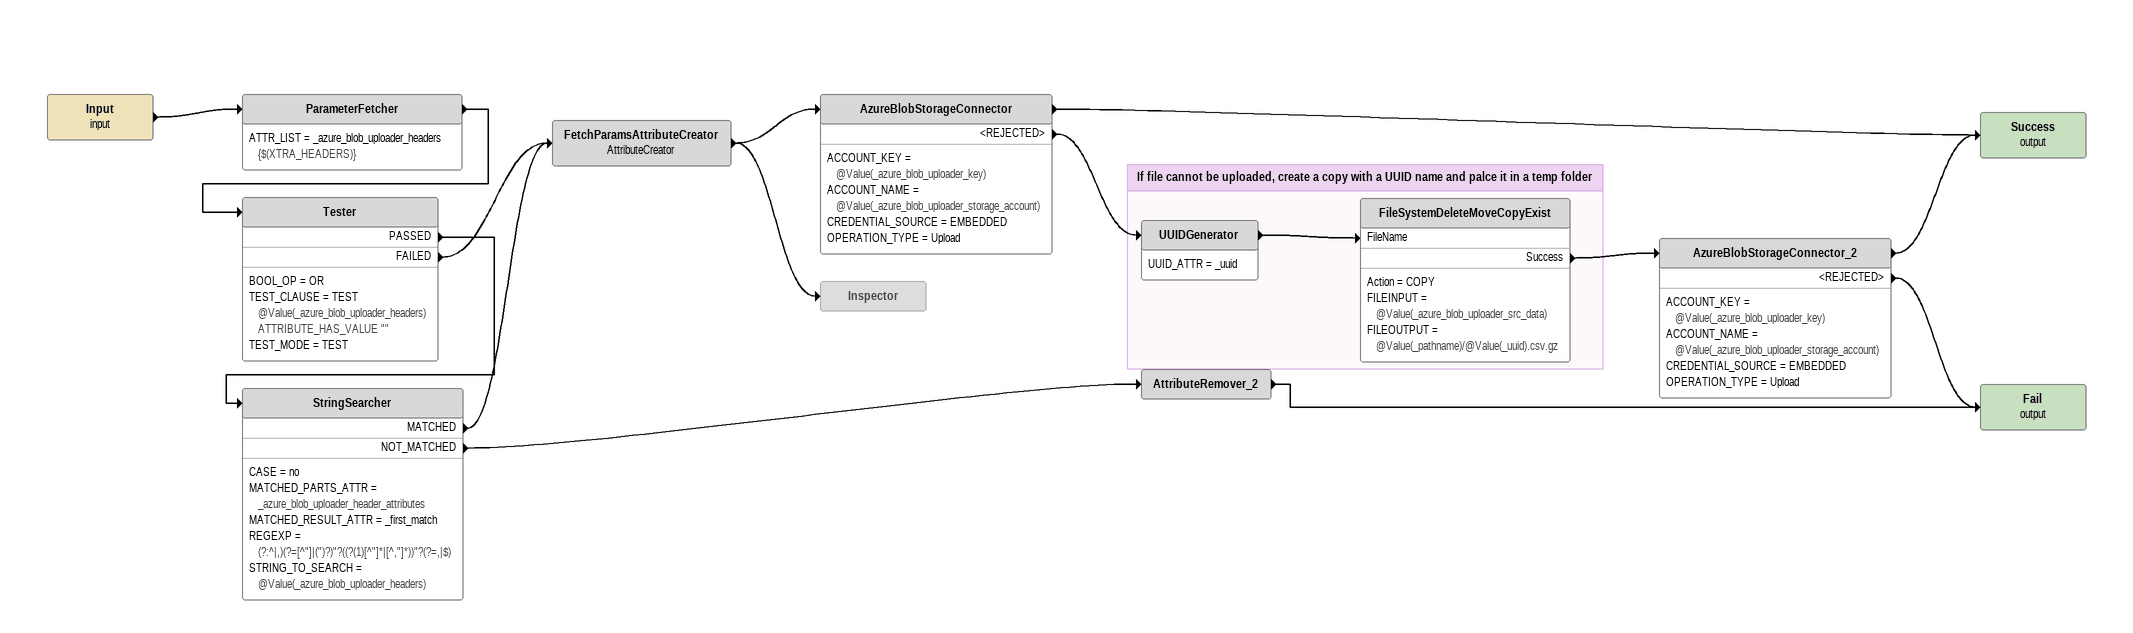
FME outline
Input (input)
    -> ParameterFetcher
ParameterFetcher
    ATTR_LIST = _azure_blob_uploader_headers {$(XTRA_HEADERS)}
    -> Tester
Tester
    BOOL_OP = OR
    TEST_CLAUSE = TEST @Value(_azure_blob_uploader_headers) ATTRIBUTE_HAS_VALUE ""
    TEST_MODE = TEST
    PASSED -> StringSearcher
    FAILED -> FetchParamsAttributeCreator
StringSearcher
    CASE = no
    MATCHED_PARTS_ATTR = _azure_blob_uploader_header_attributes
    MATCHED_RESULT_ATTR = _first_match
    REGEXP = (?:^|,)(?=[^"]|(")?)"?((?(1)[^"]*|[^,"]*))"?(?=,|$)
    STRING_TO_SEARCH = @Value(_azure_blob_uploader_headers)
    MATCHED -> FetchParamsAttributeCreator
    NOT_MATCHED -> AttributeRemover_2
FetchParamsAttributeCreator: AttributeCreator
    -> AzureBlobStorageConnector
    -> Inspector
AzureBlobStorageConnector
    ACCOUNT_KEY = @Value(_azure_blob_uploader_key)
    ACCOUNT_NAME = @Value(_azure_blob_uploader_storage_account)
    CREDENTIAL_SOURCE = EMBEDDED
    OPERATION_TYPE = Upload
    -> Success (output)
    <REJECTED> -> UUIDGenerator
AzureBlobStorageConnector_2
    ACCOUNT_KEY = @Value(_azure_blob_uploader_key)
    ACCOUNT_NAME = @Value(_azure_blob_uploader_storage_account)
    CREDENTIAL_SOURCE = EMBEDDED
    OPERATION_TYPE = Upload
    -> Success (output)
    <REJECTED> -> Fail (output)
Success (output)
Inspector [off]
AttributeRemover_2
    -> Fail (output)
Fail (output)

Bookmark: If file cannot be uploaded, create a copy with a UUID name and palce it in a temp folder
UUIDGenerator
    UUID_ATTR = _uuid
    -> FileSystemDeleteMoveCopyExist [FileName]
FileSystemDeleteMoveCopyExist
    Action = COPY
    FILEINPUT = @Value(_azure_blob_uploader_src_data)
    FILEOUTPUT = @Value(_pathname)/@Value(_uuid).csv.gz
    Success -> AzureBlobStorageConnector_2
